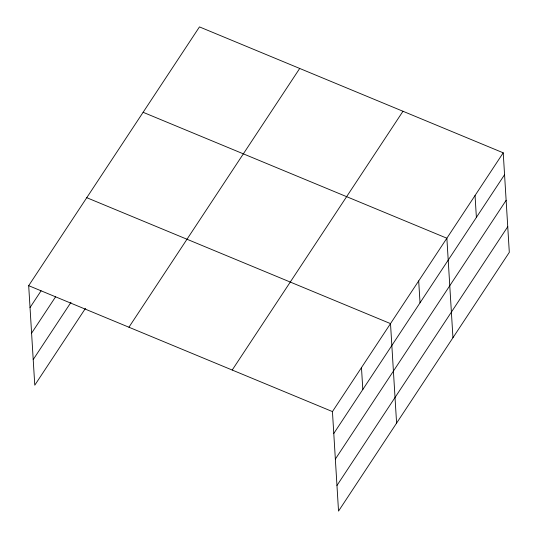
<?xml version="1.0" encoding="UTF-8"?>
<svg xmlns="http://www.w3.org/2000/svg" width="538" height="538" viewBox="0 0 538 538"><rect width="100%" height="100%" fill="white"/><g stroke="black" fill="none" stroke-linecap="round" stroke-linejoin="round"><path stroke-width="0.81" d="M85.468 308.368L34.775 385.181L28.689 285.671L199.47 26.9L503.225 152.819L509.311 252.329L338.53 511.1L332.444 411.59L503.225 152.819M30.027 307.554L41.09 290.796M31.594 333.17L55.555 296.862M33.208 359.566L70.996 302.302M128.932 327.225L299.706 68.454M232.208 370.036L402.982 111.265M333.782 433.48L504.563 174.709M335.349 459.096L506.13 200.324M336.963 485.484L507.744 226.713M143.108 112.294L446.87 238.22L452.956 337.723M86.752 197.688L390.507 323.614L396.593 423.117M28.689 285.671L332.444 411.59M475.047 195.523L476.386 217.406M418.692 280.917L420.03 302.8M361.475 367.602L362.814 389.485"/></g></svg>
